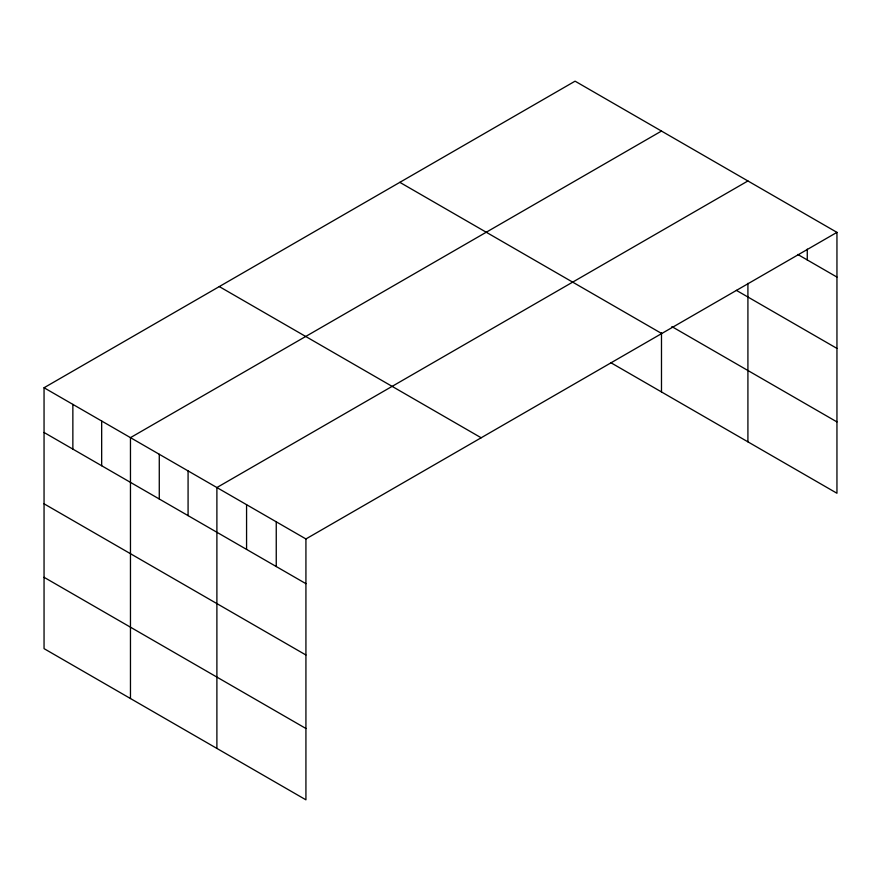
<?xml version="1.0" encoding="UTF-8"?>
<svg xmlns="http://www.w3.org/2000/svg" width="881" height="881" viewBox="0 0 881 881"><rect width="100%" height="100%" fill="white"/><g stroke="black" fill="none" stroke-linecap="round" stroke-linejoin="round"><path stroke-width="1.32" d="M44.05 387.75L305.927 538.952L305.927 799.827L44.05 648.636L44.05 387.75L575.073 81.173L836.95 232.364L836.95 493.25L610.797 362.675M661.488 131.06L130.465 437.648L130.465 698.534M747.914 180.957L216.891 487.545L216.891 748.421M305.927 538.952L836.95 232.364M797.779 254.466L836.95 277.086M736.384 290.356L836.95 348.413M671.862 326.598L836.95 421.911M399.831 182.345L661.708 333.536M219.292 286.578L481.169 437.78M44.05 432.472L305.927 583.674M44.05 503.811L305.927 655.001M44.05 577.297L305.927 728.499M807.271 249.114L807.271 259.95M747.914 283.297L747.914 441.844M661.488 332.963L661.488 391.946M276.249 521.816L276.249 566.538M246.57 504.681L246.57 549.403M188.082 470.906L188.082 515.627M159.274 454.277L159.274 498.998M101.667 421.019L101.667 465.741M72.859 404.39L72.859 449.101"/></g></svg>
